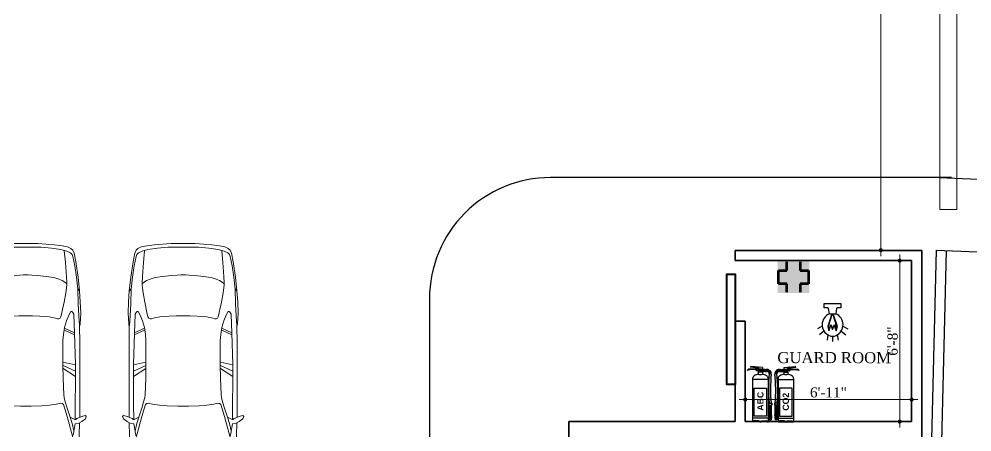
# Model space of a CAD drawing. Header units: inches. Extents: x -250485 to 735580, y -140410 to 288049.
# Drawn here: x 24258.6 to 24730.9, y 21591.5 to 21796.1 of the extents above; entities that cross this region are included whole.
import ezdxf
from ezdxf.enums import TextEntityAlignment as Align

# ---------------------------------------------------------------- set-up
doc = ezdxf.new("R2010")
doc.units = ezdxf.units.IN
doc.header["$MEASUREMENT"] = 0
doc.header["$PDMODE"] = 35
doc.layers.get('0').update_dxf_attribs({"lineweight": 0})
doc.layers.get('Defpoints').update_dxf_attribs({"lineweight": 0})
for name, color, linetype, lineweight in [('A column', 106, 'Continuous', 40), ('A WALL', 7, 'Continuous', 35), ('A window', 150, 'Continuous', 0), ('DIEN HOA', 111, 'Continuous', 0), ('DIM 01', 250, 'Continuous', 9), ('Emergency Light', 251, 'Continuous', 15), ('Layer1', 134, 'Continuous', 0), ('sheet', 7, 'Continuous', 15), ('wall', 7, 'Continuous', 0)]:
    doc.layers.add(name, color=color, linetype=linetype, lineweight=lineweight)
for name, color, linetype in [('A site line', 7, 'Continuous'), ('FIREACC', 30, 'Continuous'), ('OUTSIDE', 253, 'Continuous')]:
    doc.layers.add(name, color=color, linetype=linetype)
doc.styles.add('ARIAL', font='times.ttf')
doc.styles.add('REG', font='times.ttf')
doc.styles.get("Standard").update_dxf_attribs({"font": 'arialbd.ttf', "height": 24})
doc.dimstyles.new('Dim-Pres', dxfattribs={"dimtxt": 5.5, "dimasz": 2, "dimexe": 1.5, "dimexo": 1.5, "dimgap": 1, "dimtad": 3, "dimdec": 0, "dimzin": 3, "dimdsep": 46, "dimlunit": 4, "dimtxsty": 'REG', "dimblk": 'point', "dimcen": 2, "dimclrd": 256, "dimclre": 256, "dimclrt": 7, "dimadec": 0, "dimazin": 0, "dimtfac": 0.75, "dimtdec": 0, "dimtmove": 1, "dimatfit": 3, "dimldrblk": 'point', "dimfxl": 0, "dimtolj": 1, "dimtzin": 0, "dimlwd": -1, "dimlwe": -1, "dimarcsym": 1})

# ---------------------------------------------------------------- blocks, each defined once
blk = doc.blocks.new('Archi.Space.Cars1561')
at = {"layer": 'DIEN HOA'}
for p, q in [((143.253, 79.27), (143.04, 79.247)), ((143.253, 79.268), (143.22, 79.242)), ((143.425, 79.281), (143.253, 79.27)), ((143.596, 79.288), (143.425, 79.281)), ((143.642, 79.258), (143.448, 79.246)), ((143.763, 79.279), (143.596, 79.288)), ((143.79, 79.266), (143.642, 79.258)), ((143.809, 79.27), (143.763, 79.279)), ((144.042, 79.273), (143.809, 79.27)), ((144.395, 79.274), (144.042, 79.273)), ((144.732, 79.274), (144.395, 79.274)), ((145.024, 79.274), (144.732, 79.274)), ((145.206, 79.271), (145.024, 79.274)), ((145.182, 79.36), (145.199, 79.374)), ((145.191, 79.321), (145.182, 79.36)), ((145.231, 79.226), (145.191, 79.321)), ((145.199, 79.374), (145.236, 79.359)), ((145.236, 79.359), (145.278, 79.302)), ((145.278, 79.302), (145.3, 79.256)), ((145.491, 79.265), (145.295, 79.27)), ((145.625, 79.259), (145.491, 79.265)), ((145.783, 79.252), (145.625, 79.259)), ((142.599, 79.136), (142.571, 79.084)), ((142.625, 79.164), (142.599, 79.136)), ((142.671, 79.184), (142.625, 79.164)), ((142.666, 79.129), (142.64, 79.073)), ((142.692, 79.155), (142.666, 79.129)), ((142.805, 79.212), (142.671, 79.184)), ((142.719, 79.166), (142.692, 79.155)), ((142.864, 79.197), (142.719, 79.166)), ((143.04, 79.247), (142.805, 79.212)), ((143.042, 79.221), (142.864, 79.197)), ((143.229, 79.24), (143.042, 79.221)), ((143.448, 79.246), (143.229, 79.24)), ((143.572, 79.147), (143.571, 79.133)), ((143.571, 79.133), (143.628, 79.102)), ((143.589, 79.166), (143.572, 79.147)), ((143.615, 79.178), (143.589, 79.166)), ((143.907, 79.19), (143.615, 79.178)), ((143.904, 79.192), (143.832, 79.034)), ((143.932, 79.192), (143.861, 79.034)), ((144.395, 79.205), (143.907, 79.19)), ((144.399, 79.202), (144.357, 79.014)), ((144.638, 79.205), (144.395, 79.205)), ((144.495, 79.206), (144.408, 79.014)), ((144.578, 79.206), (144.456, 79.016)), ((145.026, 79.203), (144.638, 79.205)), ((145.24, 79.199), (145.026, 79.203)), ((145.209, 79.123), (145.069, 79.078)), ((145.504, 79.159), (145.201, 79.078)), ((145.209, 79.123), (145.246, 79.197)), ((145.309, 79.153), (145.209, 79.123)), ((145.244, 79.211), (145.231, 79.226)), ((145.246, 79.197), (145.244, 79.211)), ((145.3, 79.256), (145.313, 79.201)), ((145.422, 79.181), (145.309, 79.153)), ((145.367, 79.19), (145.312, 79.199)), ((145.432, 79.181), (145.367, 79.19)), ((145.468, 79.174), (145.432, 79.181)), ((145.501, 79.162), (145.468, 79.174)), ((145.512, 79.159), (145.501, 79.162)), ((145.512, 79.159), (145.535, 79.152)), ((145.535, 79.152), (145.559, 79.139)), ((145.697, 79.152), (145.552, 79.15)), ((145.559, 79.139), (145.589, 79.112)), ((145.589, 79.112), (145.623, 79.071)), ((145.958, 79.144), (145.697, 79.152)), ((145.826, 79.246), (145.783, 79.252)), ((145.939, 79.257), (145.826, 79.246)), ((145.92, 79.242), (145.867, 79.248)), ((146.054, 79.22), (145.92, 79.242)), ((146.154, 79.252), (145.939, 79.257)), ((146.228, 79.133), (145.958, 79.144)), ((146.146, 79.208), (146.054, 79.22)), ((146.311, 79.206), (146.146, 79.208)), ((146.367, 79.242), (146.154, 79.252)), ((146.406, 79.123), (146.228, 79.133)), ((146.421, 79.204), (146.311, 79.206)), ((146.503, 79.241), (146.367, 79.242)), ((146.555, 79.107), (146.406, 79.123)), ((146.482, 79.195), (146.421, 79.204)), ((146.456, 79.21), (146.427, 79.205)), ((146.486, 79.217), (146.456, 79.21)), ((146.572, 79.175), (146.482, 79.195)), ((146.483, 79.241), (146.488, 79.225)), ((146.488, 79.225), (146.486, 79.217)), ((146.488, 79.228), (146.583, 79.207)), ((146.488, 79.218), (146.545, 79.205)), ((146.617, 79.226), (146.503, 79.241)), ((146.514, 79.213), (146.517, 79.221)), ((146.652, 79.172), (146.545, 79.205)), ((146.547, 79.206), (146.55, 79.214)), ((146.618, 79.154), (146.572, 79.175)), ((146.573, 79.197), (146.576, 79.205)), ((146.641, 79.194), (146.583, 79.207)), ((146.588, 79.169), (146.591, 79.189)), ((146.692, 79.207), (146.617, 79.226)), ((146.659, 79.131), (146.618, 79.154)), ((146.692, 79.177), (146.641, 79.194)), ((146.689, 79.15), (146.652, 79.172)), ((146.683, 79.107), (146.659, 79.131)), ((146.71, 79.121), (146.689, 79.15)), ((146.721, 79.194), (146.692, 79.207)), ((146.716, 79.158), (146.692, 79.177)), ((146.724, 79.087), (146.71, 79.121)), ((146.738, 79.134), (146.716, 79.158)), ((146.758, 79.165), (146.721, 79.194)), ((146.751, 79.108), (146.738, 79.134)), ((146.784, 79.118), (146.758, 79.165)), ((146.872, 78.809), (146.784, 79.118)), ((142.553, 78.999), (142.538, 78.883)), ((142.571, 79.084), (142.553, 78.999)), ((142.614, 78.981), (142.59, 78.835)), ((142.64, 79.073), (142.614, 78.981)), ((142.812, 79.051), (142.632, 79.033)), ((143.029, 79.066), (142.812, 79.051)), ((143.129, 79.07), (143.029, 79.066)), ((143.092, 79.001), (143.072, 78.949)), ((143.119, 79.042), (143.092, 79.001)), ((143.14, 79.066), (143.119, 79.042)), ((143.166, 79.07), (143.129, 79.07)), ((143.285, 79.055), (143.166, 79.07)), ((143.429, 79.031), (143.285, 79.055)), ((143.588, 78.996), (143.429, 79.031)), ((143.653, 78.981), (143.588, 78.996)), ((143.628, 79.102), (143.717, 79.067)), ((143.674, 78.968), (143.653, 78.981)), ((143.685, 78.947), (143.674, 78.968)), ((143.717, 79.067), (143.819, 79.037)), ((143.819, 79.037), (143.929, 79.018)), ((143.929, 79.018), (144.02, 79.012)), ((144.02, 79.012), (144.406, 79.012)), ((144.606, 79.014), (144.406, 79.012)), ((144.861, 79.024), (144.606, 79.014)), ((144.905, 79.03), (144.861, 79.024)), ((144.971, 79.048), (144.905, 79.03)), ((145.069, 79.078), (144.971, 79.048)), ((144.996, 78.999), (144.992, 78.975)), ((144.992, 78.975), (145.007, 78.913)), ((145.015, 79.018), (144.996, 78.999)), ((145.08, 79.042), (145.015, 79.018)), ((145.201, 79.078), (145.08, 79.042)), ((145.623, 79.071), (145.65, 79.022)), ((145.65, 79.022), (145.676, 78.958)), ((146.682, 79.089), (146.555, 79.107)), ((146.724, 79.086), (146.682, 79.089)), ((146.691, 79.087), (146.683, 79.107)), ((146.773, 78.791), (146.691, 79.087)), ((146.777, 78.907), (146.724, 79.086)), ((146.836, 78.841), (146.751, 79.108)), ((142.538, 78.883), (142.519, 78.622)), ((142.59, 78.835), (142.577, 78.674)), ((143.048, 78.87), (143.029, 78.751)), ((143.072, 78.949), (143.048, 78.87)), ((143.657, 78.796), (143.677, 78.899)), ((143.677, 78.899), (143.685, 78.925)), ((143.685, 78.925), (143.685, 78.947)), ((145.007, 78.913), (145.022, 78.804)), ((145.676, 78.958), (145.699, 78.882)), ((145.774, 78.897), (145.699, 78.901)), ((145.766, 78.884), (145.699, 78.886)), ((145.699, 78.882), (145.717, 78.771)), ((145.931, 78.86), (145.766, 78.884)), ((145.92, 78.886), (145.774, 78.897)), ((146.201, 78.856), (145.92, 78.886)), ((146.193, 78.826), (145.931, 78.86)), ((146.549, 78.769), (146.193, 78.826)), ((146.423, 78.826), (146.201, 78.856)), ((146.617, 78.799), (146.423, 78.826)), ((146.807, 78.797), (146.777, 78.907)), ((146.857, 78.749), (146.836, 78.841)), ((142.577, 78.674), (142.575, 78.535)), ((143.029, 78.751), (143.017, 78.62)), ((143.644, 78.653), (143.657, 78.796)), ((145.022, 78.804), (145.034, 78.684)), ((145.034, 78.684), (145.041, 78.52)), ((145.717, 78.771), (145.728, 78.628)), ((146.807, 78.724), (146.549, 78.769)), ((146.771, 78.775), (146.617, 78.799)), ((146.784, 78.769), (146.773, 78.791)), ((146.807, 78.733), (146.784, 78.769)), ((146.785, 78.768), (146.808, 78.769)), ((146.808, 78.769), (146.807, 78.797)), ((146.815, 78.723), (146.807, 78.733)), ((146.821, 78.681), (146.815, 78.723)), ((146.819, 78.719), (146.858, 78.719)), ((146.835, 78.584), (146.821, 78.681)), ((146.838, 78.668), (146.842, 78.696)), ((146.85, 78.576), (146.838, 78.668)), ((146.842, 78.696), (146.849, 78.705)), ((146.849, 78.705), (146.861, 78.704)), ((146.86, 78.706), (146.857, 78.749)), ((146.861, 78.704), (146.866, 78.697)), ((146.866, 78.697), (146.872, 78.653)), ((146.878, 78.772), (146.872, 78.809)), ((146.888, 78.742), (146.878, 78.772)), ((146.901, 78.719), (146.888, 78.742)), ((146.911, 78.669), (146.901, 78.719)), ((146.922, 78.558), (146.911, 78.669)), ((142.519, 78.622), (142.519, 78.474)), ((142.575, 78.535), (142.575, 78.474)), ((143.01, 78.529), (143.007, 78.474)), ((143.017, 78.62), (143.01, 78.529)), ((143.64, 78.542), (143.644, 78.653)), ((143.64, 78.474), (143.64, 78.542)), ((145.041, 78.52), (145.041, 78.474)), ((145.728, 78.628), (145.732, 78.474)), ((146.841, 78.474), (146.835, 78.584)), ((146.856, 78.479), (146.85, 78.576)), ((146.872, 78.653), (146.881, 78.587)), ((146.881, 78.587), (146.885, 78.505)), ((146.928, 78.474), (146.922, 78.558)), ((142.519, 78.474), (142.519, 78.398)), ((142.519, 78.25), (142.519, 78.398)), ((142.575, 78.474), (142.575, 78.398)), ((142.575, 78.337), (142.575, 78.398)), ((143.007, 78.474), (143.007, 78.398)), ((143.01, 78.343), (143.007, 78.398)), ((143.64, 78.474), (143.64, 78.398)), ((143.64, 78.398), (143.64, 78.33)), ((145.041, 78.474), (145.041, 78.398)), ((145.041, 78.352), (145.041, 78.398)), ((145.728, 78.244), (145.732, 78.398)), ((145.732, 78.474), (145.732, 78.398)), ((146.841, 78.398), (146.835, 78.288)), ((146.841, 78.474), (146.841, 78.398)), ((146.856, 78.393), (146.85, 78.296)), ((146.862, 78.465), (146.856, 78.479)), ((146.862, 78.407), (146.856, 78.393)), ((146.866, 78.459), (146.862, 78.465)), ((146.866, 78.413), (146.862, 78.407)), ((146.882, 78.459), (146.866, 78.459)), ((146.882, 78.413), (146.866, 78.413)), ((146.885, 78.465), (146.882, 78.459)), ((146.885, 78.407), (146.882, 78.413)), ((146.885, 78.505), (146.885, 78.465)), ((146.885, 78.367), (146.885, 78.407)), ((146.928, 78.398), (146.922, 78.314)), ((146.928, 78.474), (146.928, 78.398)), ((142.538, 77.989), (142.519, 78.25)), ((142.577, 78.198), (142.575, 78.337)), ((143.017, 78.252), (143.01, 78.343)), ((143.029, 78.121), (143.017, 78.252)), ((143.64, 78.33), (143.644, 78.219)), ((145.034, 78.188), (145.041, 78.352)), ((145.717, 78.101), (145.728, 78.244)), ((146.835, 78.288), (146.821, 78.191)), ((146.85, 78.296), (146.838, 78.204)), ((146.872, 78.219), (146.881, 78.286)), ((146.881, 78.286), (146.885, 78.367)), ((146.922, 78.314), (146.911, 78.203)), ((142.59, 78.037), (142.577, 78.198)), ((143.048, 78.002), (143.029, 78.121)), ((143.644, 78.219), (143.657, 78.076)), ((145.022, 78.068), (145.034, 78.188)), ((145.699, 77.99), (145.717, 78.101)), ((146.549, 78.103), (146.193, 78.046)), ((146.807, 78.148), (146.549, 78.103)), ((146.771, 78.097), (146.617, 78.074)), ((146.773, 78.081), (146.691, 77.785)), ((146.784, 78.103), (146.773, 78.081)), ((146.807, 78.139), (146.784, 78.103)), ((146.785, 78.104), (146.808, 78.103)), ((146.815, 78.149), (146.807, 78.139)), ((146.808, 78.103), (146.807, 78.075)), ((146.821, 78.191), (146.815, 78.149)), ((146.819, 78.153), (146.858, 78.153)), ((146.857, 78.123), (146.836, 78.032)), ((146.838, 78.204), (146.842, 78.176)), ((146.842, 78.176), (146.849, 78.167)), ((146.849, 78.167), (146.861, 78.168)), ((146.86, 78.166), (146.857, 78.123)), ((146.861, 78.168), (146.866, 78.175)), ((146.866, 78.175), (146.872, 78.219)), ((146.878, 78.1), (146.872, 78.063)), ((146.888, 78.13), (146.878, 78.1)), ((146.901, 78.153), (146.888, 78.13)), ((146.911, 78.203), (146.901, 78.153)), ((142.553, 77.873), (142.538, 77.989)), ((142.614, 77.891), (142.59, 78.037)), ((143.072, 77.923), (143.048, 78.002)), ((143.657, 78.076), (143.677, 77.973)), ((143.677, 77.973), (143.685, 77.947)), ((143.685, 77.947), (143.685, 77.925)), ((144.992, 77.897), (145.007, 77.959)), ((145.007, 77.959), (145.022, 78.068)), ((145.676, 77.914), (145.699, 77.99)), ((145.766, 77.988), (145.699, 77.986)), ((145.774, 77.975), (145.699, 77.971)), ((145.931, 78.012), (145.766, 77.988)), ((145.92, 77.986), (145.774, 77.975)), ((146.201, 78.016), (145.92, 77.986)), ((146.193, 78.046), (145.931, 78.012)), ((146.423, 78.046), (146.201, 78.016)), ((146.617, 78.074), (146.423, 78.046)), ((146.777, 77.965), (146.724, 77.786)), ((146.836, 78.032), (146.751, 77.764)), ((146.807, 78.075), (146.777, 77.965)), ((146.872, 78.063), (146.784, 77.754)), ((142.571, 77.788), (142.553, 77.873)), ((142.599, 77.736), (142.571, 77.788)), ((142.64, 77.799), (142.614, 77.891)), ((142.812, 77.821), (142.632, 77.839)), ((142.666, 77.743), (142.64, 77.799)), ((143.029, 77.806), (142.812, 77.821)), ((143.129, 77.802), (143.029, 77.806)), ((143.092, 77.871), (143.072, 77.923)), ((143.119, 77.83), (143.092, 77.871)), ((143.14, 77.806), (143.119, 77.83)), ((143.166, 77.802), (143.129, 77.802)), ((143.285, 77.817), (143.166, 77.802)), ((143.429, 77.841), (143.285, 77.817)), ((143.588, 77.876), (143.429, 77.841)), ((143.653, 77.891), (143.588, 77.876)), ((143.628, 77.77), (143.717, 77.805)), ((143.674, 77.904), (143.653, 77.891)), ((143.685, 77.925), (143.674, 77.904)), ((143.717, 77.805), (143.819, 77.835)), ((143.819, 77.835), (143.929, 77.854)), ((143.904, 77.68), (143.832, 77.838)), ((143.932, 77.68), (143.861, 77.838)), ((143.929, 77.854), (144.02, 77.86)), ((144.02, 77.86), (144.406, 77.86)), ((144.399, 77.67), (144.357, 77.858)), ((144.606, 77.858), (144.406, 77.86)), ((144.495, 77.666), (144.408, 77.858)), ((144.578, 77.666), (144.456, 77.856)), ((144.861, 77.848), (144.606, 77.858)), ((144.905, 77.842), (144.861, 77.848)), ((144.971, 77.824), (144.905, 77.842)), ((145.069, 77.794), (144.971, 77.824)), ((144.996, 77.873), (144.992, 77.897)), ((145.015, 77.854), (144.996, 77.873)), ((145.08, 77.83), (145.015, 77.854)), ((145.209, 77.749), (145.069, 77.794)), ((145.201, 77.794), (145.08, 77.83)), ((145.504, 77.713), (145.201, 77.794)), ((145.589, 77.76), (145.623, 77.801)), ((145.623, 77.801), (145.65, 77.85)), ((145.65, 77.85), (145.676, 77.914)), ((146.682, 77.783), (146.555, 77.765)), ((146.724, 77.786), (146.682, 77.783)), ((146.691, 77.785), (146.683, 77.765)), ((146.724, 77.785), (146.71, 77.751)), ((142.625, 77.708), (142.599, 77.736)), ((142.671, 77.688), (142.625, 77.708)), ((142.692, 77.717), (142.666, 77.743)), ((142.805, 77.66), (142.671, 77.688)), ((142.719, 77.706), (142.692, 77.717)), ((142.864, 77.675), (142.719, 77.706)), ((143.04, 77.625), (142.805, 77.66)), ((143.042, 77.651), (142.864, 77.675)), ((143.229, 77.632), (143.042, 77.651)), ((143.571, 77.739), (143.628, 77.77)), ((143.572, 77.725), (143.571, 77.739)), ((143.589, 77.706), (143.572, 77.725)), ((143.615, 77.694), (143.589, 77.706)), ((143.907, 77.682), (143.615, 77.694)), ((144.395, 77.667), (143.907, 77.682)), ((144.638, 77.667), (144.395, 77.667)), ((145.026, 77.669), (144.638, 77.667)), ((145.24, 77.673), (145.026, 77.669)), ((145.231, 77.646), (145.191, 77.551)), ((145.209, 77.749), (145.246, 77.675)), ((145.309, 77.719), (145.209, 77.749)), ((145.244, 77.661), (145.231, 77.646)), ((145.246, 77.675), (145.244, 77.661)), ((145.3, 77.616), (145.313, 77.671)), ((145.422, 77.691), (145.309, 77.719)), ((145.367, 77.682), (145.312, 77.673)), ((145.432, 77.691), (145.367, 77.682)), ((145.468, 77.698), (145.432, 77.691)), ((145.501, 77.71), (145.468, 77.698)), ((145.512, 77.713), (145.501, 77.71)), ((145.512, 77.713), (145.535, 77.72)), ((145.535, 77.72), (145.559, 77.733)), ((145.697, 77.72), (145.552, 77.722)), ((145.559, 77.733), (145.589, 77.76)), ((145.958, 77.728), (145.697, 77.72)), ((146.054, 77.652), (145.92, 77.63)), ((146.228, 77.739), (145.958, 77.728)), ((146.146, 77.664), (146.054, 77.652)), ((146.311, 77.666), (146.146, 77.664)), ((146.406, 77.749), (146.228, 77.739)), ((146.421, 77.668), (146.311, 77.666)), ((146.555, 77.765), (146.406, 77.749)), ((146.482, 77.677), (146.421, 77.668)), ((146.456, 77.662), (146.427, 77.667)), ((146.486, 77.655), (146.456, 77.662)), ((146.572, 77.697), (146.482, 77.677)), ((146.483, 77.631), (146.488, 77.647)), ((146.488, 77.647), (146.486, 77.655)), ((146.488, 77.654), (146.545, 77.667)), ((146.488, 77.644), (146.583, 77.665)), ((146.617, 77.646), (146.503, 77.631)), ((146.514, 77.659), (146.517, 77.651)), ((146.652, 77.7), (146.545, 77.667)), ((146.547, 77.666), (146.55, 77.658)), ((146.618, 77.718), (146.572, 77.697)), ((146.573, 77.675), (146.576, 77.667)), ((146.641, 77.678), (146.583, 77.665)), ((146.588, 77.703), (146.591, 77.683)), ((146.692, 77.665), (146.617, 77.646)), ((146.659, 77.741), (146.618, 77.718)), ((146.692, 77.695), (146.641, 77.678)), ((146.689, 77.722), (146.652, 77.7)), ((146.683, 77.765), (146.659, 77.741)), ((146.71, 77.751), (146.689, 77.722)), ((146.716, 77.714), (146.692, 77.695)), ((146.721, 77.678), (146.692, 77.665)), ((146.738, 77.738), (146.716, 77.714)), ((146.758, 77.707), (146.721, 77.678)), ((146.751, 77.764), (146.738, 77.738)), ((146.784, 77.754), (146.758, 77.707)), ((143.253, 77.602), (143.04, 77.625)), ((143.253, 77.604), (143.22, 77.63)), ((143.448, 77.627), (143.229, 77.632)), ((143.425, 77.591), (143.253, 77.602)), ((143.596, 77.584), (143.425, 77.591)), ((143.642, 77.614), (143.448, 77.627)), ((143.763, 77.593), (143.596, 77.584)), ((143.79, 77.606), (143.642, 77.614)), ((143.809, 77.602), (143.763, 77.593)), ((144.042, 77.599), (143.809, 77.602)), ((144.395, 77.598), (144.042, 77.599)), ((144.732, 77.598), (144.395, 77.598)), ((145.024, 77.598), (144.732, 77.598)), ((145.206, 77.601), (145.024, 77.598)), ((145.191, 77.551), (145.182, 77.512)), ((145.182, 77.512), (145.199, 77.498)), ((145.199, 77.498), (145.236, 77.513)), ((145.236, 77.513), (145.278, 77.57)), ((145.278, 77.57), (145.3, 77.616)), ((145.491, 77.607), (145.295, 77.602)), ((145.625, 77.613), (145.491, 77.607)), ((145.783, 77.62), (145.625, 77.613)), ((145.826, 77.626), (145.783, 77.62)), ((145.939, 77.615), (145.826, 77.626)), ((145.92, 77.63), (145.867, 77.624)), ((146.154, 77.62), (145.939, 77.615)), ((146.367, 77.63), (146.154, 77.62)), ((146.503, 77.631), (146.367, 77.63))]:
    blk.add_line(p, q, dxfattribs=at)
blk.add_circle((146.771, 78.436), 0.0375, dxfattribs=at)
blk = doc.blocks.new('A$C16DB04AD')
at = {"layer": 'Emergency Light', "color": 154, "lineweight": 30}
for p, q in [((-6.54, -14.39), (-9.59, -15.98)), ((-5.43, -17.4), (-8.33, -19.77)), ((5.43, -17.4), (8.33, -19.77)), ((6.54, -14.39), (9.59, -15.98)), ((-2.95, -19.78), (-3.46, -23.22)), ((0, -20.7), (0, -24)), ((2.95, -19.78), (3.46, -23.22))]:
    blk.add_line(p, q, dxfattribs=at)
blk.add_lwpolyline([(-2, -6.57), (-2.49, -3.28, 0.371278), (-2.94, -2.89), (-5.25, -2.89), (-5.25, 0), (5.25, 0), (5.25, -2.89), (2.94, -2.89, 0.371278), (2.49, -3.28), (2, -6.57)], format="xyb", dxfattribs=at)
at = {"layer": 'Emergency Light', "color": 1, "lineweight": 30}
blk.add_lwpolyline([(-0.43, -6.57), (-3.01, -14.48), (-2.28, -17.27), (-1.1, -13.91), (0, -16.5), (1.1, -13.91), (2.28, -17.27), (3.01, -14.48), (0.43, -6.57)], dxfattribs=at)
blk.add_lwpolyline([(0.43, -7.28, 0.690361), (-0.43, -7.28), (-2.75, -14.5), (-2.25, -16.42), (-1.12, -13.21), (0, -15.86), (1.12, -13.21), (2.25, -16.42), (2.75, -14.5), (0.43, -7.28)], format="xyb", dxfattribs=at)
at = {"layer": 'Emergency Light', "color": 154, "lineweight": 30}
blk.add_lwpolyline([(-2.02, -6.58), (2, -6.57)], dxfattribs=at)
for centre, radius, start, end in [((0.78, -13.41), 7.38, 112.06714, 245.97666), ((-0.78, -13.41), 7.38, 294.02334, 67.93286), ((0, -15.96), 4.74, 241.9689, 298.0311)]:
    blk.add_arc(centre, radius, start, end, dxfattribs=at)
blk = doc.blocks.new('er32')
at = {"lineweight": 53, "ltscale": 100000}
h = blk.add_hatch(color=98, dxfattribs=at)
h.paths.add_polyline_path([(-274598.8, 140480.8), (-274598.8, 140402.5), (-274520.5, 140402.5), (-274520.5, 140480.8)])
h.paths.add_polyline_path([(-274576.2, 140479.2), (-274543, 140479.2), (-274543, 140458.2), (-274522.1, 140458.2), (-274522.1, 140425.1), (-274543, 140425.1), (-274543, 140404.2), (-274576.2, 140404.2), (-274576.2, 140425.1), (-274597.1, 140425.1), (-274597.1, 140458.2), (-274576.2, 140458.2)], flags=16)
blk.add_hatch(color=7, dxfattribs=at).paths.add_polyline_path([(-274543, 140425.1), (-274522.1, 140425.1), (-274522.1, 140458.2), (-274543, 140458.2), (-274543, 140479.2), (-274576.2, 140479.2), (-274576.2, 140458.2), (-274597.1, 140458.2), (-274597.1, 140425.1), (-274576.2, 140425.1), (-274576.2, 140404.2), (-274543, 140404.2)])
at = {"color": 75, "lineweight": 53, "ltscale": 100000}
for p, q in [((-274576.2, 140458.2), (-274576.2, 140479.2)), ((-274543, 140479.2), (-274543, 140458.2)), ((-274597.1, 140425.1), (-274597.1, 140458.2)), ((-274597.1, 140458.2), (-274576.2, 140458.2)), ((-274543, 140458.2), (-274522.1, 140458.2)), ((-274522.1, 140458.2), (-274522.1, 140425.1)), ((-274576.2, 140425.1), (-274597.1, 140425.1)), ((-274576.2, 140404.2), (-274576.2, 140425.1)), ((-274522.1, 140425.1), (-274543, 140425.1)), ((-274543, 140425.1), (-274543, 140404.2))]:
    blk.add_line(p, q, dxfattribs=at)
blk = doc.blocks.new('*U196')
at = {"layer": 'OUTSIDE', "linetype": 'Continuous'}
for points in [[(-100.1, 481.8), (-104.2, 460.2), (-78.9, 477.6)], [(-78.9, 477.6), (-104.2, 460.2), (-84.3, 462.4)], [(-84.3, 462.4), (-104.2, 460.2), (-76.6, 321.2)], [(-104.2, 460.2), (-96.6, 320.1), (-76.6, 321.2)], [(-85.3, 498), (-100.1, 481.8), (-46.6, 485.8)], [(-46.6, 485.8), (-100.1, 481.8), (-64, 484)], [(-64, 484), (-100.1, 481.8), (-78.9, 477.6)], [(-64.2, 504), (-85.3, 498), (-52.4, 503.4)], [(-52.4, 503.4), (-85.3, 498), (-46.6, 502.2)], [(-43.2, 502.2), (-85.3, 498), (-43.2, 485.8)], [(-85.3, 498), (-43.2, 502.2), (-46.6, 502.2)], [(-85.3, 498), (-46.6, 485.8), (-43.2, 485.8)], [(-52.4, 503.4), (-58.3, 504), (-64.2, 504)], [(-46.6, 485.8), (-64, 484), (-52.4, 484.6)], [(-52.4, 484.6), (-64, 484), (-58.3, 484)], [(-96.6, 320.1), (-102.4, 180), (-82.5, 180)], [(-76.6, 321.2), (-96.6, 320.1), (-82.5, 180)], [(-102.8, 111), (-104.2, 62), (-84.2, 62)], [(-82, 160), (-102.8, 111), (-82.8, 111)], [(-102, 160), (-102.8, 111), (-82, 160)], [(-82.8, 111), (-102.8, 111), (-84.2, 62)]]:
    blk.add_solid(points, dxfattribs=at)
blk = doc.blocks.new('*U195')
at = {"layer": 'OUTSIDE', "linetype": 'Continuous'}
for points in [[(0, 488.3), (-0.7, 487.2), (0.9, 485.5)], [(-0.7, 487.2), (-0.3, 486), (0.9, 485.5)], [(0.4, 499.9), (0, 488.3), (0.9, 485.5)], [(0.8, 499.9), (0.4, 499.9), (0.9, 485.5)], [(0.9, 499.9), (0.8, 499.9), (0.9, 485.5)], [(0.9, 499.9), (0.9, 485.5), (1.7, 488.3)], [(1.2, 499.9), (0.9, 499.9), (1.7, 488.3)], [(1.7, 488.3), (0.9, 485.5), (2.4, 487.2)], [(2.4, 487.2), (0.9, 485.5), (2, 486)]]:
    blk.add_solid(points, dxfattribs=at)
blk = doc.blocks.new('CO2')
at = {"layer": 'FIREACC', "color": 31}
for p, q in [((-39657, 31717.2), (-39568.9, 31723.6)), ((-39657, 31717.2), (-39655.8, 31701.2)), ((-39621.8, 31711.8), (-39606.4, 31714)), ((-39605.9, 31714.1), (-39564.7, 31719.9)), ((-39658, 31682), (-39626, 31682)), ((-39658, 31682), (-39658, 31666)), ((-39657.2, 31685.2), (-39626.8, 31685.2)), ((-39657.2, 31683.6), (-39657.2, 31682)), ((-39657.2, 31683.6), (-39626.8, 31683.6)), ((-39630.5, 31701.2), (-39655.9, 31701.2)), ((-39655.9, 31685.2), (-39655.9, 31701.2)), ((-39655.3, 31701.2), (-39655.7, 31707.1)), ((-39651.6, 31705.1), (-39631.2, 31704)), ((-39651.5, 31703.5), (-39651.6, 31705.1)), ((-39651.6, 31702.6), (-39630.7, 31701.9)), ((-39630.7, 31704), (-39626.1, 31703.7)), ((-39630.2, 31701.9), (-39604.6, 31701.1)), ((-39628.1, 31701.2), (-39630, 31701.2)), ((-39628.1, 31697.8), (-39628.1, 31701.2)), ((-39628.1, 31685.2), (-39628.1, 31697.1)), ((-39626.8, 31683.6), (-39626.8, 31682)), ((-39626, 31682), (-39626, 31666)), ((-39623.8, 31709.3), (-39623.6, 31706.3)), ((-39623.7, 31707.7), (-39603.7, 31706.7)), ((-39604.2, 31701.1), (-39557.5, 31699.5)), ((-39603.3, 31706.6), (-39552.1, 31703.9)), ((-39702, 31633.6), (-39702, 31300.6)), ((-39582, 31633.6), (-39582, 31300.6)), ((-39655.3, 31305.6), (-39691, 31305.6)), ((-39628.7, 31305.6), (-39593.9, 31305.6))]:
    blk.add_line(p, q, dxfattribs=at)
for centre, radius in [((-39653.4, 31703.3), 0.818), ((-39642, 31693.2), 8), ((-39642, 31693.2), 7.11)]:
    blk.add_circle(centre, radius, dxfattribs=at)
for centre, radius, start, end in [((-39568.7, 31719.6), 4, 4.1612, 94.1612), ((-39675.9, 31630.6), 26.3, 119.53105, 173.38982), ((-39641.5, 31581.1), 86.5, 100.99993, 123.20795), ((-39657.2, 31684.4), 0.8, 90, 270), ((-39653.4, 31703.3), 1.96, 184.1612, 4.1612), ((-39626.8, 31684.4), 0.8, 270, 90), ((-39626, 31706.1), 2.4, 266.92009, 4.1612), ((-39642.5, 31581.1), 86.5, 56.79205, 79.00007), ((-39621.4, 31709.5), 2.4, 97.99051, 184.1612), ((-39608.1, 31630.6), 26.3, 6.61018, 60.46895), ((-39562.3, 31655.6), 44.2, 59.97461, 83.80661), ((-39555.6, 31687.7), 16.6, 21.92135, 77.92691), ((-39697.8, 31302.3), 4.51, 202.08138, 252.76633), ((-39699.4, 31302.4), 4.45, 276.37731, 340.98679), ((-39686.5, 31298.3), 9.06, 135.26832, 162.98104), ((-39690.5, 31301.8), 3.74, 83.25735, 130.41736), ((-39654.9, 31298.8), 6.79, 39.64174, 93.39989), ((-39642.3, 31305.7), 7.75, 199.80056, 272.52003), ((-39641.7, 31305.7), 7.75, 267.47997, 340.19944), ((-39629.1, 31298.8), 6.79, 86.60011, 140.35826), ((-39593.5, 31301.8), 3.74, 49.58264, 96.74265), ((-39597.5, 31298.3), 9.06, 17.01896, 44.73168), ((-39584.6, 31302.4), 4.45, 199.01321, 263.62269), ((-39586.2, 31302.3), 4.51, 287.23367, 337.91862)]:
    blk.add_arc(centre, radius, start, end, dxfattribs=at)
at = {"layer": 'OUTSIDE', "color": 31}
for p, q in [((-39694.1, 31701.2), (-39689.3, 31701.2)), ((-39677.2, 31701.2), (-39665.8, 31701.2)), ((-39677.2, 31701.2), (-39677.2, 31685.2)), ((-39677.2, 31697.8), (-39665.5, 31697.8)), ((-39677.2, 31688.6), (-39665.5, 31688.6)), ((-39677.2, 31685.2), (-39665.8, 31685.2)), ((-39677.1, 31698.9), (-39665.5, 31698.9)), ((-39677.1, 31687.5), (-39665.5, 31687.5)), ((-39661.2, 31699.5), (-39655.9, 31699.5)), ((-39661.2, 31699.5), (-39661.2, 31686.9)), ((-39661.2, 31695.5), (-39655.9, 31695.5)), ((-39661.2, 31690.9), (-39655.9, 31690.9)), ((-39661.2, 31686.9), (-39655.9, 31686.9)), ((-39655.8, 31701.2), (-39655.3, 31701.2)), ((-39644.9, 31695), (-39646.8, 31696.2)), ((-39642.7, 31689.4), (-39644.7, 31699.8)), ((-39642.4, 31697.9), (-39642.7, 31688.6)), ((-39642.4, 31697.9), (-39642, 31697.9)), ((-39641.7, 31697.9), (-39642, 31697.9)), ((-39641.7, 31697.9), (-39642, 31697.9)), ((-39641.7, 31697.9), (-39641.3, 31688.6)), ((-39641.3, 31689.4), (-39639.3, 31699.8)), ((-39639.1, 31695), (-39637.2, 31696.2)), ((-39632.4, 31706.4), (-39630.6, 31706.4)), ((-39630.6, 31705.7), (-39632.4, 31705.7)), ((-39702, 31626), (-39582, 31626)), ((-39702, 31326), (-39582, 31326)), ((-39699.2, 31298), (-39584.8, 31298))]:
    blk.add_line(p, q, dxfattribs=at)
at = {"layer": 'OUTSIDE', "color": 1}
for p, q in [((-39694.1, 31685.2), (-39689.3, 31685.2)), ((-39677.3, 31699.8), (-39679.9, 31699.8)), ((-39677.3, 31686.6), (-39679.9, 31686.6)), ((-39690, 31557.8), (-39690, 31341.8)), ((-39594, 31557.8), (-39690, 31557.8)), ((-39594, 31341.8), (-39594, 31557.8)), ((-39730, 31442), (-39730, 31426)), ((-39702, 31442), (-39730, 31442)), ((-39702, 31426), (-39730, 31426)), ((-39727.9, 31442), (-39727.9, 31426)), ((-39708, 31442), (-39708, 31426)), ((-39727.7, 31347.6), (-39727.7, 31346)), ((-39708.5, 31347.6), (-39727.7, 31347.6)), ((-39708.5, 31347.6), (-39708.5, 31346)), ((-39727.2, 31346), (-39727.7, 31346)), ((-39727.7, 31346), (-39727.7, 31328)), ((-39727.2, 31345.9), (-39727.2, 31328)), ((-39710.1, 31326), (-39726.1, 31326)), ((-39724.9, 31325), (-39724.9, 31326)), ((-39724.9, 31325), (-39711.3, 31325)), ((-39721.9, 31346), (-39724.3, 31346)), ((-39724.3, 31345.9), (-39724.3, 31328)), ((-39724.3, 31325), (-39724.3, 31314)), ((-39724.3, 31324.1), (-39711.8, 31324.1)), ((-39711.8, 31314), (-39724.3, 31314)), ((-39721.9, 31345.9), (-39721.9, 31328)), ((-39719.3, 31326), (-39719.3, 31346)), ((-39716.9, 31346), (-39719.3, 31346)), ((-39716.9, 31326), (-39716.9, 31346)), ((-39716.9, 31326), (-39716.9, 31346)), ((-39714.2, 31346), (-39711.8, 31346)), ((-39714.2, 31345.9), (-39714.2, 31328)), ((-39711.8, 31345.9), (-39711.8, 31328)), ((-39711.8, 31325), (-39711.8, 31314)), ((-39711.3, 31325), (-39711.3, 31326)), ((-39708.9, 31346), (-39708.5, 31346)), ((-39708.9, 31345.9), (-39708.9, 31328)), ((-39708.5, 31346), (-39708.5, 31328)), ((-39690, 31341.8), (-39594, 31341.8))]:
    blk.add_line(p, q, dxfattribs=at)
at = {"layer": 'OUTSIDE', "color": 31}
for centre, radius, start, end in [((-39617.3, 31705.9), 14, 181.02547, 178.22043), ((-39617.3, 31705.9), 13.6, 181.05848, 178.16313), ((-39694, 31669), 32.2, 90.15564, 185.02626), ((-40885.3, 31546.6), 1165.4, 354.85061, 5.88868), ((-39694, 31669), 16.2, 90.32515, 183.77265), ((-40874.1, 31547.2), 1170.2, 354.84439, 5.92271), ((-39691.3, 31730.2), 45.1, 272.48361, 284.54484), ((-39666, 31693.8), 7.45, 50.21268, 88.81165), ((-39666, 31692.6), 7.45, 271.18835, 309.78732), ((-39665.6, 31700.9), 1.98, 271.9881, 358.95264), ((-39667.9, 31693.2), 5.13, 297.45336, 62.54664), ((-39665.6, 31685.5), 1.98, 1.04736, 88.0119), ((-39644.1, 31689.8), 27.6, 239.68368, 274.3046), ((-39642, 31693.2), 5.65, 115.63076, 148.08375), ((-39642, 31693.2), 3.41, 125.50028, 148.08375), ((-39642, 31687.6), 1.22, 124.6063, 55.80088), ((-39639.5, 31687.9), 25.7, 264.39622, 301.6155), ((-39642, 31693.2), 3.41, 31.91625, 54.49972), ((-39642, 31693.2), 5.65, 31.91625, 64.36924), ((-39632.4, 31706), 0.343, 90, 270), ((-39630.6, 31706), 0.343, 270, 90)]:
    blk.add_arc(centre, radius, start, end, dxfattribs=at)
at = {"layer": 'OUTSIDE', "color": 1}
for centre, radius, start, end in [((-39691.3, 31656.2), 45.1, 75.45516, 87.51639), ((-42910.4, 31458.9), 3186.3, 357.99747, 359.40765), ((-42910.4, 31458.9), 3202.3, 358.00748, 359.41061), ((-39724.8, 31328.7), 2.97, 192.25412, 244.01904), ((-39724.3, 31328.7), 2.97, 192.25412, 244.01904), ((-39721.4, 31328.7), 2.97, 192.25412, 244.01904), ((-39719, 31328.7), 2.97, 192.25412, 244.01904), ((-39717.1, 31328.7), 2.97, 295.98096, 347.74588), ((-39714.7, 31328.7), 2.97, 295.98096, 347.74588), ((-39711.8, 31328.7), 2.97, 295.98096, 347.74588), ((-39711.4, 31328.7), 2.97, 295.98096, 347.74588)]:
    blk.add_arc(centre, radius, start, end, dxfattribs=at)
at = {"layer": 'OUTSIDE', "color": 1, "linetype": 'Continuous', "xscale": 0.8000000000029104, "yscale": 0.7999999999992724, "zscale": 0.7999999999999443}
blk.add_blockref('*U196', (-39642.7, 31298), dxfattribs=at)
at = {"layer": 'OUTSIDE', "color": 31, "linetype": 'Continuous', "xscale": 0.8000000000029104, "yscale": 0.7999999999992724, "zscale": 0.7999999999999443}
blk.add_blockref('*U195', (-39642.7, 31298), dxfattribs=at)
at = {"layer": 'sheet', "color": 5, "insert": (-39666.5, 31384.5), "char_height": 48, "width": 165, "attachment_point": 1, "rotation": 90}
blk.add_mtext('{\\C6;CO2}', dxfattribs=at)
blk = doc.blocks.new('ABC')
at = {"layer": 'FIREACC', "color": 11}
for p, q in [((-39151.6, 31714.1), (-39192.8, 31719.9)), ((-39100.5, 31717.2), (-39188.6, 31723.6)), ((-39135.7, 31711.8), (-39151.1, 31714)), ((-39100.5, 31717.2), (-39101.7, 31701.2)), ((-39154.2, 31706.6), (-39205.4, 31703.9)), ((-39153.3, 31701.1), (-39200, 31699.5)), ((-39133.8, 31707.7), (-39153.8, 31706.7)), ((-39127.3, 31701.9), (-39152.9, 31701.1)), ((-39133.7, 31709.3), (-39133.9, 31706.3)), ((-39099.5, 31682), (-39131.5, 31682)), ((-39131.5, 31682), (-39131.5, 31666)), ((-39126.8, 31704), (-39131.4, 31703.7)), ((-39100.3, 31685.2), (-39130.7, 31685.2)), ((-39130.7, 31683.6), (-39130.7, 31682)), ((-39100.3, 31683.6), (-39130.7, 31683.6)), ((-39129.4, 31697.8), (-39129.4, 31701.2)), ((-39129.4, 31701.2), (-39127.5, 31701.2)), ((-39129.4, 31685.2), (-39129.4, 31697.1)), ((-39127, 31701.2), (-39101.6, 31701.2)), ((-39105.9, 31702.6), (-39126.8, 31701.9)), ((-39105.9, 31705.1), (-39126.3, 31704)), ((-39106, 31703.5), (-39105.9, 31705.1)), ((-39102.2, 31701.2), (-39101.8, 31707.1)), ((-39101.6, 31685.2), (-39101.6, 31701.2)), ((-39100.3, 31683.6), (-39100.3, 31682)), ((-39099.5, 31682), (-39099.5, 31666)), ((-39175.5, 31633.6), (-39175.5, 31300.6)), ((-39055.5, 31633.6), (-39055.5, 31300.6)), ((-39128.8, 31305.6), (-39163.6, 31305.6)), ((-39102.2, 31305.6), (-39066.5, 31305.6))]:
    blk.add_line(p, q, dxfattribs=at)
for centre, radius in [((-39115.5, 31693.2), 8), ((-39115.5, 31693.2), 7.11), ((-39104.1, 31703.3), 0.818)]:
    blk.add_circle(centre, radius, dxfattribs=at)
for centre, radius, start, end in [((-39188.8, 31719.6), 4, 85.8388, 175.8388), ((-39201.9, 31687.7), 16.6, 102.07309, 158.07865), ((-39195.2, 31655.6), 44.2, 96.19339, 120.02539), ((-39149.4, 31630.6), 26.3, 119.53105, 173.38982), ((-39115, 31581.1), 86.5, 100.99993, 123.20795), ((-39136.1, 31709.5), 2.4, 355.8388, 82.00949), ((-39131.5, 31706.1), 2.4, 175.8388, 273.07991), ((-39130.7, 31684.4), 0.8, 90, 270), ((-39104.1, 31703.3), 1.96, 175.8388, 355.8388), ((-39100.3, 31684.4), 0.8, 270, 90), ((-39116, 31581.1), 86.5, 56.79205, 79.00007), ((-39081.6, 31630.6), 26.3, 6.61018, 60.46895), ((-39171.3, 31302.3), 4.51, 202.08138, 252.76633), ((-39172.9, 31302.4), 4.45, 276.37731, 340.98679), ((-39160, 31298.3), 9.06, 135.26832, 162.98104), ((-39164, 31301.8), 3.74, 83.25735, 130.41736), ((-39128.4, 31298.8), 6.79, 39.64174, 93.39989), ((-39115.8, 31305.7), 7.75, 199.80056, 272.52003), ((-39115.2, 31305.7), 7.75, 267.47997, 340.19944), ((-39102.6, 31298.8), 6.79, 86.60011, 140.35826), ((-39067, 31301.8), 3.74, 49.58264, 96.74265), ((-39071, 31298.3), 9.06, 17.01896, 44.73168), ((-39058.1, 31302.4), 4.45, 199.01321, 263.62269), ((-39059.7, 31302.3), 4.51, 287.23367, 337.91862)]:
    blk.add_arc(centre, radius, start, end, dxfattribs=at)
at = {"layer": 'OUTSIDE', "color": 11}
for p, q in [((-39125.1, 31706.4), (-39126.9, 31706.4)), ((-39126.9, 31705.7), (-39125.1, 31705.7)), ((-39118.4, 31695), (-39120.3, 31696.2)), ((-39116.2, 31689.4), (-39118.2, 31699.8)), ((-39115.8, 31697.9), (-39116.2, 31688.6)), ((-39115.8, 31697.9), (-39115.5, 31697.9)), ((-39115.8, 31697.9), (-39115.5, 31697.9)), ((-39115.1, 31697.9), (-39115.5, 31697.9)), ((-39115.1, 31697.9), (-39114.8, 31688.6)), ((-39114.8, 31689.4), (-39112.8, 31699.8)), ((-39112.6, 31695), (-39110.7, 31696.2)), ((-39101.7, 31701.2), (-39102.2, 31701.2)), ((-39096.3, 31699.5), (-39101.6, 31699.5)), ((-39096.3, 31695.5), (-39101.6, 31695.5)), ((-39096.3, 31690.9), (-39101.6, 31690.9)), ((-39096.3, 31686.9), (-39101.6, 31686.9)), ((-39096.3, 31699.5), (-39096.3, 31686.9)), ((-39080.4, 31698.9), (-39092, 31698.9)), ((-39080.3, 31697.8), (-39092, 31697.8)), ((-39080.3, 31688.6), (-39092, 31688.6)), ((-39080.4, 31687.5), (-39092, 31687.5)), ((-39080.3, 31701.2), (-39091.7, 31701.2)), ((-39080.3, 31685.2), (-39091.7, 31685.2)), ((-39080.3, 31701.2), (-39080.3, 31685.2)), ((-39080.2, 31686.6), (-39077.6, 31686.6)), ((-39063.4, 31685.2), (-39068.2, 31685.2)), ((-39055.5, 31626), (-39175.5, 31626)), ((-39055.5, 31326), (-39175.5, 31326)), ((-39058.3, 31298), (-39172.7, 31298))]:
    blk.add_line(p, q, dxfattribs=at)
at = {"layer": 'OUTSIDE', "color": 1}
for p, q in [((-39080.2, 31699.8), (-39077.6, 31699.8)), ((-39063.4, 31701.2), (-39068.2, 31701.2)), ((-39163.5, 31341.8), (-39163.5, 31557.8)), ((-39163.5, 31557.8), (-39067.5, 31557.8)), ((-39067.5, 31557.8), (-39067.5, 31341.8)), ((-39055.5, 31442), (-39027.5, 31442)), ((-39055.5, 31426), (-39027.5, 31426)), ((-39049.5, 31442), (-39049.5, 31426)), ((-39029.6, 31442), (-39029.6, 31426)), ((-39027.5, 31442), (-39027.5, 31426)), ((-39049, 31347.6), (-39049, 31346)), ((-39049, 31347.6), (-39029.8, 31347.6)), ((-39029.8, 31347.6), (-39029.8, 31346)), ((-39067.5, 31341.8), (-39163.5, 31341.8)), ((-39048.6, 31346), (-39049, 31346)), ((-39049, 31346), (-39049, 31328)), ((-39048.6, 31345.9), (-39048.6, 31328)), ((-39047.4, 31326), (-39031.4, 31326)), ((-39046.2, 31325), (-39046.2, 31326)), ((-39032.6, 31325), (-39046.2, 31325)), ((-39043.3, 31346), (-39045.7, 31346)), ((-39045.7, 31345.9), (-39045.7, 31328)), ((-39045.7, 31325), (-39045.7, 31314)), ((-39033.2, 31324.1), (-39045.7, 31324.1)), ((-39045.7, 31314), (-39033.2, 31314)), ((-39043.3, 31345.9), (-39043.3, 31328)), ((-39040.6, 31326), (-39040.6, 31346)), ((-39040.6, 31326), (-39040.6, 31346)), ((-39040.6, 31346), (-39038.2, 31346)), ((-39038.2, 31326), (-39038.2, 31346)), ((-39035.6, 31346), (-39033.2, 31346)), ((-39035.6, 31345.9), (-39035.6, 31328)), ((-39033.2, 31345.9), (-39033.2, 31328)), ((-39033.2, 31325), (-39033.2, 31314)), ((-39032.6, 31325), (-39032.6, 31326)), ((-39030.3, 31346), (-39029.8, 31346)), ((-39030.3, 31345.9), (-39030.3, 31328)), ((-39029.8, 31346), (-39029.8, 31328))]:
    blk.add_line(p, q, dxfattribs=at)
at = {"layer": 'OUTSIDE', "color": 11}
for centre, radius, start, end in [((-39140.2, 31705.9), 14, 1.77957, 358.97453), ((-39140.2, 31705.9), 13.6, 1.83687, 358.94152), ((-39118, 31687.9), 25.7, 238.3845, 275.60378), ((-39126.9, 31706), 0.343, 90, 270), ((-39125.1, 31706), 0.343, 270, 90), ((-39115.5, 31693.2), 5.65, 115.63076, 148.08375), ((-39115.5, 31693.2), 3.41, 125.50028, 148.08375), ((-39115.5, 31687.6), 1.22, 124.19912, 55.3937), ((-39113.4, 31689.8), 27.6, 265.6954, 300.31632), ((-39115.5, 31693.2), 3.41, 31.91625, 54.49972), ((-39115.5, 31693.2), 5.65, 31.91625, 64.36924), ((-39091.5, 31693.8), 7.45, 91.18835, 129.78732), ((-39091.5, 31692.6), 7.45, 230.21268, 268.81165), ((-39089.6, 31693.2), 5.13, 117.45336, 242.54664), ((-39091.9, 31700.9), 1.98, 181.04736, 268.0119), ((-39091.9, 31685.5), 1.98, 91.9881, 178.95264), ((-39066.2, 31730.2), 45.1, 255.45516, 267.51639), ((-39063.5, 31669), 32.2, 354.97374, 89.84436), ((-39063.5, 31669), 16.2, 356.22735, 89.67485), ((-37883.4, 31547.2), 1170.2, 174.07729, 185.15561)]:
    blk.add_arc(centre, radius, start, end, dxfattribs=at)
at = {"layer": 'OUTSIDE', "color": 1}
for centre, radius, start, end in [((-39066.2, 31656.2), 45.1, 92.48361, 104.54484), ((-37872.2, 31546.6), 1165.4, 174.11132, 185.14939), ((-35847.1, 31458.9), 3202.3, 180.58939, 181.99252), ((-35847.1, 31458.9), 3186.3, 180.59235, 182.00253), ((-39046.1, 31328.7), 2.97, 192.25412, 244.01904), ((-39045.7, 31328.7), 2.97, 192.25412, 244.01904), ((-39042.8, 31328.7), 2.97, 192.25412, 244.01904), ((-39040.4, 31328.7), 2.97, 192.25412, 244.01904), ((-39038.5, 31328.7), 2.97, 295.98096, 347.74588), ((-39036.1, 31328.7), 2.97, 295.98096, 347.74588), ((-39033.2, 31328.7), 2.97, 295.98096, 347.74588), ((-39032.7, 31328.7), 2.97, 295.98096, 347.74588)]:
    blk.add_arc(centre, radius, start, end, dxfattribs=at)
at = {"layer": 'OUTSIDE', "color": 11, "linetype": 'Continuous', "xscale": -0.8000000000029104, "yscale": 0.7999999999992724, "zscale": 0.7999999999999443}
blk.add_blockref('*U195', (-39114.8, 31298), dxfattribs=at)
at = {"layer": 'OUTSIDE', "color": 1, "linetype": 'Continuous', "xscale": -0.8000000000029104, "yscale": 0.7999999999992724, "zscale": 0.7999999999999443}
blk.add_blockref('*U196', (-39114.8, 31298), dxfattribs=at)
at = {"layer": 'sheet', "color": 5, "insert": (-39091, 31384.5), "char_height": 48, "width": 165, "attachment_point": 7, "rotation": 90}
blk.add_mtext('{\\C6;ABC}', dxfattribs=at)
blk = doc.blocks.new('dot')
at = {"color": 4}
for p, q in [((-1.5, 0), (1.5, 0)), ((0, 1.5), (0, -1.5))]:
    blk.add_line(p, q, dxfattribs=at)
at = {"color": 6, "const_width": 0.5}
blk.add_lwpolyline([(-0.25, 0, 1), (0.25, 0, 1)], format="xyb", close=True, dxfattribs=at)
blk = doc.blocks.new('point')
blk.add_blockref('dot', (0, 0))
blk = doc.blocks.new('*D427')
at = {"layer": 'Defpoints', "color": 0, "ltscale": 30, "transparency": 16777216}
for p in [(24695.14, 21676.39), (24701.04, 21676.39, -11.61), (24701.04, 21596.64, -11.61)]:
    blk.add_point(p, dxfattribs=at)
at = {"layer": 'Layer1', "ltscale": 30, "transparency": 16777216}
for p, q in [((24696.6, 21676.39), (24693.64, 21676.39)), ((24695.14, 21598.64), (24695.14, 21674.39)), ((24696.6, 21596.64), (24693.64, 21596.64))]:
    blk.add_line(p, q, dxfattribs=at)
at = {"layer": 'Layer1', "ltscale": 30, "transparency": 16777216, "xscale": 2, "yscale": 2, "zscale": 2}
for p, rotation in [((24695.14, 21676.39), 90), ((24695.14, 21596.64), 270)]:
    blk.add_blockref('point', p, dxfattribs=dict(at, rotation=rotation))
at = {"layer": 'Layer1', "color": 7, "ltscale": 30, "transparency": 16777216, "insert": (24691.6, 21636.51), "char_height": 5, "attachment_point": 5, "rotation": 90, "style": 'REG'}
blk.add_mtext('\\A1;6\'-8"', dxfattribs=at)
blk = doc.blocks.new('*D428')
at = {"layer": 'Defpoints', "color": 0, "ltscale": 30, "transparency": 16777216}
for p in [(24701.04, 21607.54), (24618.54, 21596.64, -11.61), (24701.04, 21596.64, -11.61)]:
    blk.add_point(p, dxfattribs=at)
at = {"layer": 'Layer1', "ltscale": 30, "transparency": 16777216}
for p, q in [((24618.54, 21605.03), (24618.54, 21609.04)), ((24701.04, 21605.03), (24701.04, 21609.04)), ((24620.54, 21607.54), (24699.04, 21607.54))]:
    blk.add_line(p, q, dxfattribs=at)
at = {"layer": 'Layer1', "ltscale": 30, "transparency": 16777216, "xscale": 2, "yscale": 2, "zscale": 2, "rotation": 180}
blk.add_blockref('point', (24618.54, 21607.54), dxfattribs=at)
at = {"layer": 'Layer1', "ltscale": 30, "transparency": 16777216, "xscale": 2, "yscale": 2, "zscale": 2}
blk.add_blockref('point', (24701.04, 21607.54), dxfattribs=at)
at = {"layer": 'Layer1', "color": 7, "ltscale": 30, "transparency": 16777216, "insert": (24659.79, 21611.09), "char_height": 5, "attachment_point": 5, "style": 'REG'}
blk.add_mtext('\\A1;6\'-11"', dxfattribs=at)
blk = doc.blocks.new('*D429')
at = {"layer": 'Defpoints', "color": 0, "ltscale": 30, "transparency": 16777216}
for p in [(24685.8, 21950.99), (24713.13, 21950.99, -11.6), (24713.24, 21681.59, -11.6)]:
    blk.add_point(p, dxfattribs=at)
at = {"layer": 'Layer1', "ltscale": 30, "transparency": 16777216}
for p, q in [((24689.41, 21950.99), (24684.3, 21950.99)), ((24685.8, 21683.59), (24685.8, 21948.99)), ((24689.41, 21681.59), (24684.3, 21681.59))]:
    blk.add_line(p, q, dxfattribs=at)
at = {"layer": 'Layer1', "ltscale": 30, "transparency": 16777216, "xscale": 2, "yscale": 2, "zscale": 2}
for p, rotation in [((24685.8, 21950.99), 90), ((24685.8, 21681.59), 270)]:
    blk.add_blockref('point', p, dxfattribs=dict(at, rotation=rotation))
at = {"layer": 'Layer1', "color": 7, "ltscale": 30, "transparency": 16777216, "insert": (24682.26, 21816.29), "char_height": 5, "attachment_point": 5, "rotation": 90, "style": 'REG'}
blk.add_mtext('\\A1;22\'-5"', dxfattribs=at)

msp = doc.modelspace()

# ---------------------------------------------------------------- linework, layer by layer
at = {"layer": 'A column', "color": 7, "ltscale": 30, "elevation": -11.61}
msp.add_lwpolyline([(24613.54, 21614.94), (24609.43, 21614.94), (24609.43, 21669.65), (24613.54, 21669.65)], close=True, dxfattribs=at)
at = {"layer": 'A site line', "color": 7, "ltscale": 30}
for p, q in [((24714.71, 21717.56, -11.6), (25752.92, 21675.01, -11.6)), ((24713.24, 21681.59, -11.6), (25965.07, 21630.28, -9.7))]:
    msp.add_line(p, q, dxfattribs=at)
at = {"layer": 'A site line', "color": 7, "ltscale": 30, "elevation": -11.61}
msp.add_lwpolyline([(24720.71, 21717.56), (24522.04, 21717.56, 0.414214), (24462.04, 21657.56), (24462.04, 21348.64)], format="xyb", dxfattribs=at)
for points in [[(24718.23, 21681.39), (24706.02, 21187.92), (22207.16, 21197.58)], [(24713.23, 21681.51), (24701.14, 21192.94), (22207.18, 21202.58)]]:
    msp.add_lwpolyline(points, dxfattribs=at)
at = {"layer": 'A WALL', "color": 7, "ltscale": 30}
for p, q in [((24706.04, 21681.39, -11.61), (24613.54, 21681.39, -11.61)), ((24706.04, 21596.64, -11.61), (24706.04, 21681.39, -11.61)), ((24613.54, 21676.39, -11.61), (24701.04, 21676.39, -11.61)), ((24701.04, 21676.39, -11.61), (24701.04, 21596.64, -11.61)), ((24613.54, 21646.39, -11.61), (24618.54, 21646.39, -11.61)), ((24613.54, 21646.39, -11.61), (24613.54, 21596.64, -11.61)), ((24618.54, 21646.39, -11.61), (24618.54, 21596.64, -11.61)), ((24613.54, 21596.64, -11.61), (24531.04, 21596.64, -11.61)), ((24531.04, 21586.64, -11.61), (24531.04, 21596.64, -11.61)), ((24701.04, 21596.64, -11.61), (24618.54, 21596.64, -11.61)), ((24706.04, 21194.64, -11.61), (24706.04, 21596.64, -11.61))]:
    msp.add_line(p, q, dxfattribs=at)
at = {"layer": 'A WALL', "color": 7, "ltscale": 30, "elevation": -11.61}
msp.add_lwpolyline([(24613.54, 21681.39), (24613.54, 21676.39)], dxfattribs=at)
at = {"layer": 'A window', "color": 7, "ltscale": 30, "elevation": -11.6}
msp.add_lwpolyline([(24715.01, 21701.69), (24723.51, 21701.69), (24723.51, 21862.97), (24715.01, 21862.97)], close=True, dxfattribs=at)

# ---------------------------------------------------------------- block references
at = {"color": 7, "xscale": 32, "yscale": 32, "zscale": 32, "rotation": 270}
for p in [(21752, 26245.51, -11.6), (21830, 26245.51, -11.6)]:
    msp.add_blockref('Archi.Space.Cars1561', p, dxfattribs=at)
at = {"layer": 'DIM 01', "color": 63, "lineweight": -2, "xscale": 0.2000000000007276, "yscale": 0.2000000000007276, "zscale": 0.2000000000007276}
msp.add_blockref('er32', (79554.4, -6420.06), dxfattribs=at)
at = {"layer": 'Emergency Light', "lineweight": 30, "xscale": 0.7868064756185049, "yscale": 0.7868064756185049, "zscale": 0.7868064756213451}
msp.add_blockref('A$C16DB04AD', (24661.85, 21655.21), dxfattribs=at)
at = {"layer": 'wall', "color": 1, "lineweight": 53, "xscale": 0.06433683165232651, "yscale": 0.06433683165232651, "zscale": 0.06433683165094806}
for name, p in [('ABC', (27142.64, 19582.86, -11.61)), ('CO2', (27189.12, 19582.86, -11.61))]:
    msp.add_blockref(name, p, dxfattribs=at)

# ---------------------------------------------------------------- texts
at = {"layer": 'A WALL', "color": 7, "ltscale": 30, "extrusion": (0.002789, -1.6057e-16, 0.999996), "style": 'ARIAL'}
msp.add_text('GUARD ROOM', height=5.48, rotation=359.9595, dxfattribs=at).set_placement((24662.69, 21628.34, 19.89), align=Align.MIDDLE_CENTER)

# ---------------------------------------------------------------- dimensions: what is measured, and where the dimension line sits
at = {"layer": 'Layer1', "ltscale": 30}
for base, p1, p2, picture, middle in [((24685.8, 21950.99), (24713.24, 21681.59, -11.6), (24713.13, 21950.99, -11.6), '*D429', (24682.26, 21816.29)), ((24695.14, 21676.39), (24701.04, 21596.64, -11.61), (24701.04, 21676.39, -11.61), '*D427', (24691.6, 21636.51))]:
    dim = msp.add_linear_dim(base=base, p1=p1, p2=p2, angle=90, dimstyle='Dim-Pres', override={"dimtxt": 5, "dimfxl": 4, "dimfxlon": 1}, dxfattribs=at)
    dim.commit()
    dim.dimension.update_dxf_attribs({"geometry": picture, "text_midpoint": middle})
dim = msp.add_linear_dim(base=(24701.04262214, 21607.54262867), p1=(24618.54262214, 21596.63785535, -11.61091692), p2=(24701.04262214, 21596.63785535, -11.61091692), dimstyle='Dim-Pres', override={"dimtxt": 5, "dimfxl": 4, "dimfxlon": 1}, dxfattribs=at)
dim.commit()
dim.dimension.update_dxf_attribs({"geometry": '*D428', "text_midpoint": (24659.79262214, 21611.08588751)})

doc.saveas('drawing.dxf')
